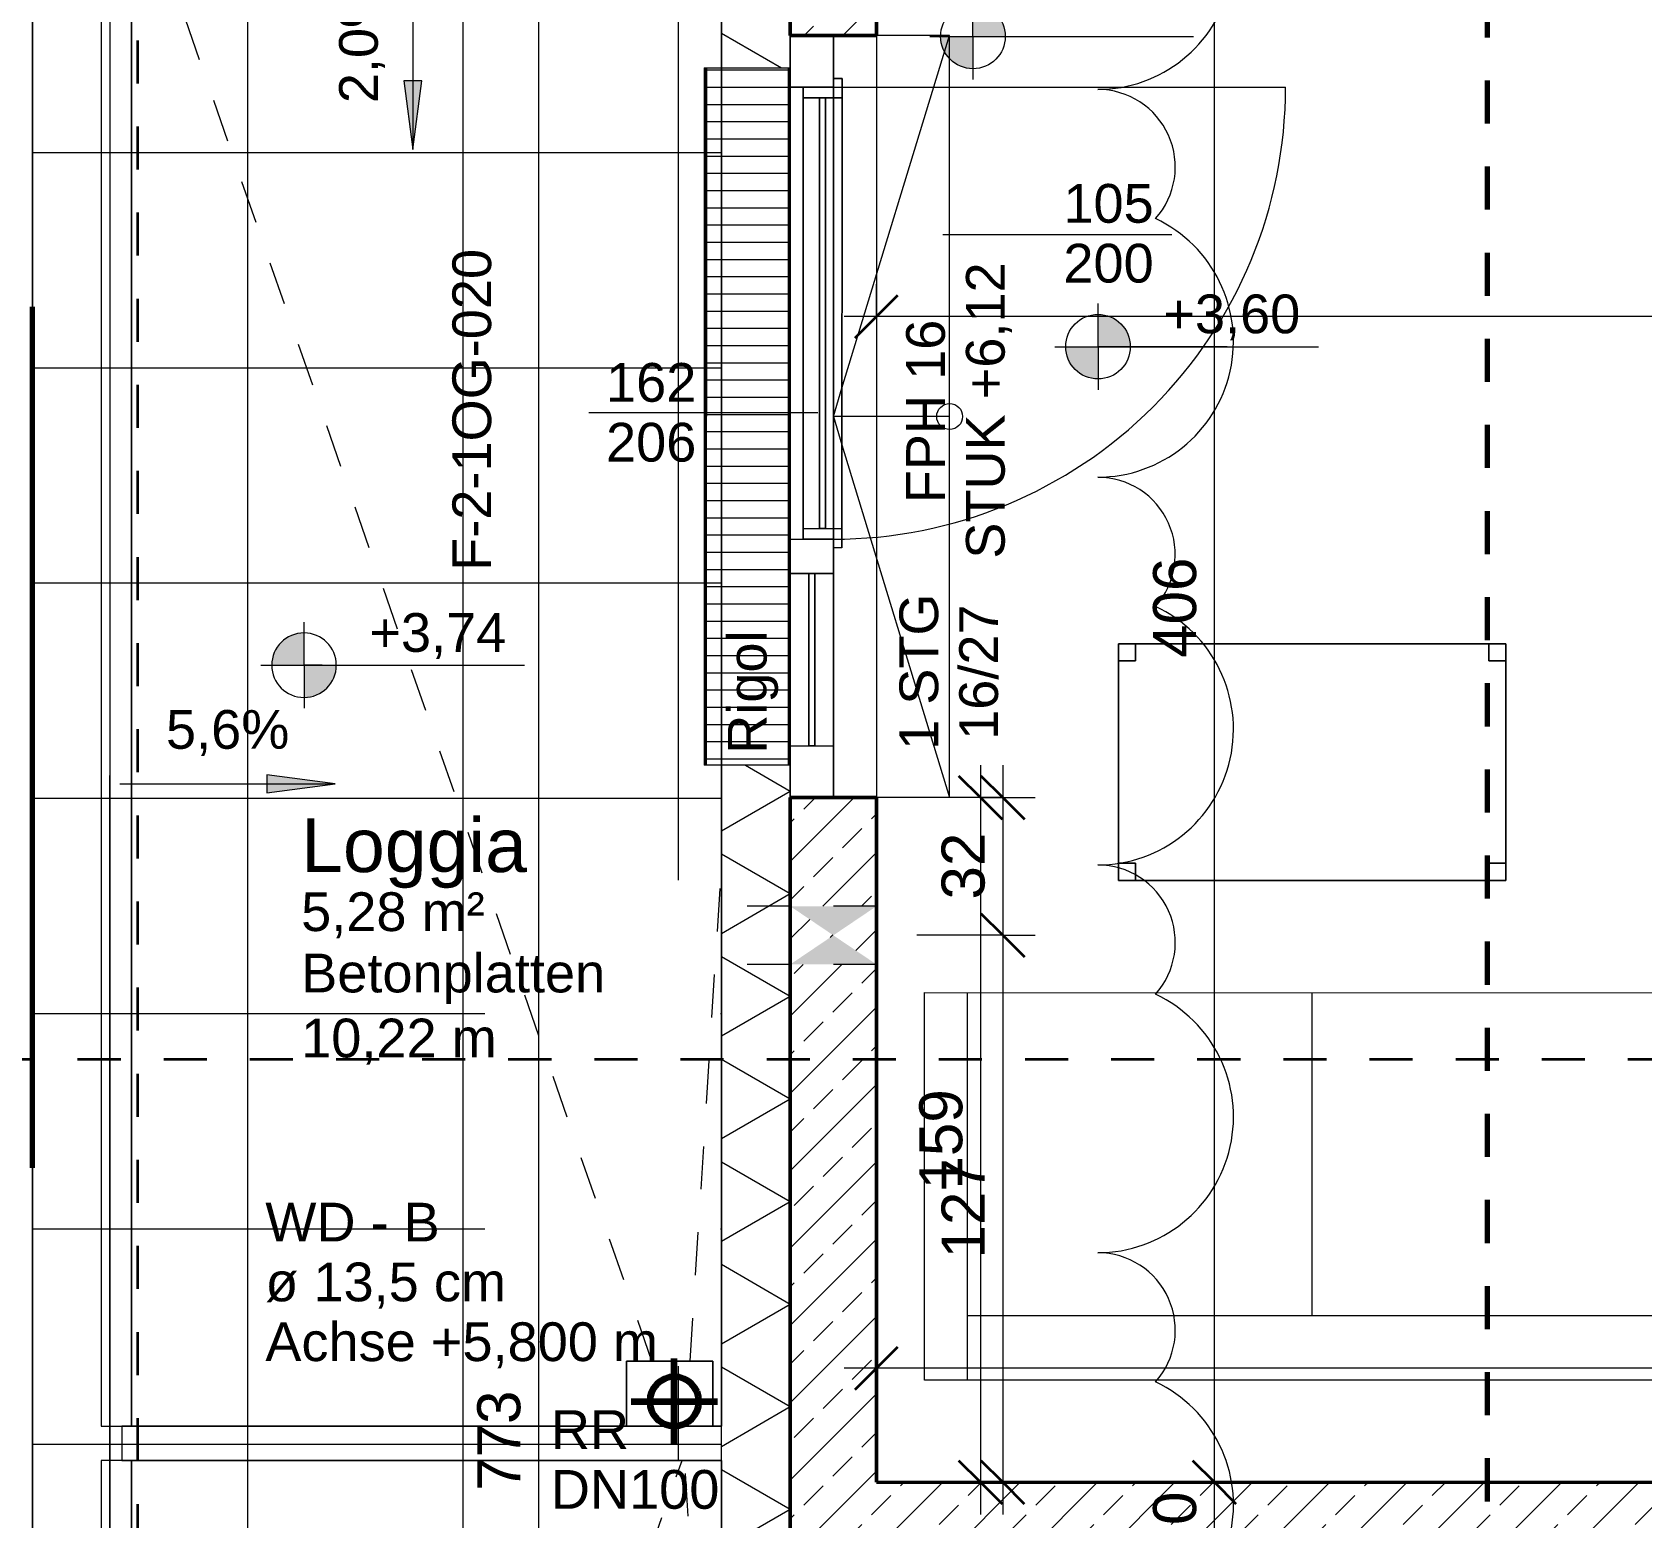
# Model space of a CAD drawing. Header units: metres. Extents: x -67.4 to -27.2, y 43.9 to 89.6.
# Drawn here: x -54.349 to -50.611, y 67.839 to 71.289 of the extents above; entities that cross this region are included whole.
import ezdxf

# ---------------------------------------------------------------- set-up
doc = ezdxf.new("R2010")
doc.units = ezdxf.units.M
for name, pattern in [('Achse', [0.009, 0.005, -0.002, 0, -0.002]), ('Strich Punkt Mittel', [0.015875, 0.00635, -0.004763, 0, -0.004763]), ('Verdeckt', [0.003, 0.002, -0.001]), ('Verdeckt Unten', [0.005, 0.003, -0.002])]:
    doc.linetypes.add(name, pattern=pattern)
for name, color, linetype, lineweight in [('A-DETL-GENF_', 92, 'Continuous', 13), ('A-DETL-MBND', 5, 'Continuous', 5), ('A-GLAZ-IDEN_', 152, 'Continuous', 9), ('A_2D', 7, 'Continuous', 13), ('A_Bemassung-50_', 4, 'Continuous', 9), ('A_Bemassung_', 4, 'Continuous', 9), ('A_Beschriftung_', 7, 'Continuous', 9), ('A_Decken', 8, 'Continuous', 13), ('A_Durchbruch', 7, 'Verdeckt', 5), ('A_Gelaender', 7, 'Continuous', 13), ('A_Moebel', 6, 'Continuous', 13), ('A_Raeume_', 7, 'Continuous', 5), ('A_Raeume_Beschriftung_', 7, 'Continuous', 9), ('A_Raster_', 1, 'Continuous', 9), ('A_Waende', 7, 'Continuous', 13), ('G-ANNO-DIMS_', 111, 'Continuous', 9), ('G-ANNO-REVC_', 71, 'Continuous', 9), ('G-ANNO-SYMB_', 111, 'Continuous', 9), ('M-EQPM', 50, 'Continuous', 5), ('M-EQPM-IDEN_', 50, 'Continuous', 9), ('P-PIPE', 3, 'Continuous', 5), ('P-PIPE-CNTR', 3, 'Continuous', 5), ('P-PIPE-IDEN_', 2, 'Continuous', 9), ('S-STRS', 31, 'Continuous', 13), ('S-STRS-ANNO_', 31, 'Continuous', 5), ('S-STRS-IDEN_', 31, 'Continuous', 9)]:
    doc.layers.add(name, color=color, linetype=linetype, lineweight=lineweight)
doc.styles.add('Arial_2', font='arial.ttf', dxfattribs={"height": 0.09})
doc.styles.add('Arial_3', font='arial.ttf', dxfattribs={"height": 0.125})
doc.styles.add('Arial_5', font='arial.ttf', dxfattribs={"height": 0.1})
doc.dimstyles.new('WGA-Bemaßung_4', dxfattribs={"dimscale": 0.3048, "dimtxt": 0.102026, "dimasz": 0.328084, "dimexe": 0.246063, "dimexo": 0.0625, "dimgap": 0.04101, "dimtad": 1, "dimdec": 1, "dimlfac": 100, "dimrnd": 0.5, "dimdsep": 46, "dimtxsty": 'Arial_5', "dimblk1": 'OBLIQUE', "dimblk2": 'OBLIQUE', "dimsah": 1, "dimcen": 0.09, "dimdle": 0.246063, "dimazin": 2, "dimtfac": 1, "dimtdec": 4, "dimtix": 1, "dimtmove": 0, "dimatfit": 3, "dimfxl": 0.656168, "dimfxlon": 1, "dimtvp": 1, "dimtolj": 1, "dimtzin": 0, "dimarcsym": 2})
pattern_1 = [(45, (0, 0), (-0.08980256, 0.08980256), []), (45, (0.0898, 0), (-0.08980256, 0.08980256), [0.0635, -0.03175])]

# ---------------------------------------------------------------- blocks, each defined once
blk = doc.blocks.new('HLS_Rigol - 20x8cm-9179598-263_PP_01OG_BT2')
at = {"layer": 'M-EQPM'}
h = blk.add_hatch(dxfattribs=at)
h.set_pattern_fill('FP_108', color=256, style=0, pattern_type=2)
h.set_pattern_definition([(270, (0, 0.6096), (0.04, 0), [])])
h.paths.add_polyline_path([(1.62, 0.095), (0, 0.095), (0, -0.095), (1.62, -0.095), (1.62, -0.0065)])
for p, q in [((0, 0.1), (1.62, 0.1)), ((0, 0.1), (1.62, 0.1)), ((0, 0.097), (1.62, 0.097)), ((0, 0.095), (1.62, 0.095)), ((0, -0.095), (0, -0.06)), ((1.62, -0.06), (1.62, -0.095)), ((0, -0.095), (1.62, -0.095)), ((0, -0.097), (0, -0.095)), ((0, -0.1), (0, -0.097)), ((0, -0.097), (1.62, -0.097)), ((0, -0.1), (1.62, -0.1)), ((0, -0.1), (1.62, -0.1)), ((1.62, -0.095), (1.62, -0.097)), ((1.62, -0.097), (1.62, -0.1))]:
    blk.add_line(p, q, dxfattribs=at)
blk = doc.blocks.new('Typ des oberen Holms - Oberer Geländerholm_Innen_-9792986-263_PP_01OG_BT2')
at = {"layer": 'A_Gelaender', "lineweight": 5}
for p, q in [((-25.238, 80.2074), (-22.3853, 87.0465)), ((-22.3391, 87.0273), (-23.752, 83.6401)), ((-23.7828, 83.5663), (-25.1918, 80.1881))]:
    blk.add_line(p, q, dxfattribs=at)
blk = doc.blocks.new('Typ des oberen Holms - Oberer Geländerholm_Innen_-V78-263_PP_01OG_BT2')
at = {"layer": 'A_Gelaender', "lineweight": 5}
for p, q in [((-25.238, 80.2074), (-22.3853, 87.0465)), ((-23.752, 83.6401), (-22.3391, 87.0273)), ((-25.1918, 80.1881), (-23.7828, 83.5663))]:
    blk.add_line(p, q, dxfattribs=at)
blk = doc.blocks.new('Moeb_Sofa - Sofa 180x90-4296491-263_PP_01OG_BT2')
at = {"layer": 'A_Moebel', "color": 8}
for p, q in [((-0.9, 0.45), (0.9, 0.45)), ((-0.9, -0.45), (-0.9, 0.45)), ((-0.8, -0.45), (-0.8, 0.45)), ((0, -0.3), (0, 0.45)), ((0.8, -0.45), (0.8, 0.45)), ((0.9, 0.45), (0.9, -0.45)), ((-0.8, -0.3), (0.8, -0.3)), ((0.9, -0.45), (-0.9, -0.45))]:
    blk.add_line(p, q, dxfattribs=at)
blk = doc.blocks.new('Moeb_Tisch - 900x550-V87-263_PP_01OG_BT2')
at = {"layer": 'A_Moebel', "color": 8}
for p, q in [((-0.6241, -0.8106), (-0.6241, 0.0894)), ((-0.6241, 0.0894), (-0.0741, 0.0894)), ((-0.5841, 0.0894), (-0.6241, 0.0894)), ((-0.6241, 0.0894), (-0.6241, 0.0494)), ((-0.6241, 0.0494), (-0.6241, 0.0894)), ((-0.6241, 0.0894), (-0.5841, 0.0894)), ((-0.0741, 0.0894), (-0.6241, 0.0894)), ((-0.6241, 0.0894), (-0.6241, -0.8106)), ((-0.6241, -0.8106), (-0.6241, 0.0894)), ((-0.6241, 0.0894), (-0.0741, 0.0894)), ((-0.5841, 0.0494), (-0.5841, 0.0894)), ((-0.5841, 0.0894), (-0.5841, 0.0494)), ((-0.0741, 0.0894), (-0.1141, 0.0894)), ((-0.1141, 0.0894), (-0.1141, 0.0494)), ((-0.1141, 0.0494), (-0.1141, 0.0894)), ((-0.1141, 0.0894), (-0.0741, 0.0894)), ((-0.0741, 0.0894), (-0.0741, -0.8106)), ((-0.0741, 0.0494), (-0.0741, 0.0894)), ((-0.0741, 0.0894), (-0.0741, 0.0494)), ((-0.0741, -0.8106), (-0.0741, 0.0894)), ((-0.0741, 0.0894), (-0.0741, -0.8106)), ((-0.6241, 0.0494), (-0.5841, 0.0494)), ((-0.5841, 0.0494), (-0.6241, 0.0494)), ((-0.1141, 0.0494), (-0.0741, 0.0494)), ((-0.0741, 0.0494), (-0.1141, 0.0494)), ((-0.6241, -0.7706), (-0.6241, -0.8106)), ((-0.5841, -0.7706), (-0.6241, -0.7706)), ((-0.6241, -0.7706), (-0.5841, -0.7706)), ((-0.6241, -0.8106), (-0.6241, -0.7706)), ((-0.5841, -0.8106), (-0.5841, -0.7706)), ((-0.5841, -0.7706), (-0.5841, -0.8106)), ((-0.0741, -0.7706), (-0.1141, -0.7706)), ((-0.1141, -0.7706), (-0.1141, -0.8106)), ((-0.1141, -0.8106), (-0.1141, -0.7706)), ((-0.1141, -0.7706), (-0.0741, -0.7706)), ((-0.0741, -0.8106), (-0.0741, -0.7706)), ((-0.0741, -0.7706), (-0.0741, -0.8106)), ((-0.0741, -0.8106), (-0.6241, -0.8106)), ((-0.6241, -0.8106), (-0.5841, -0.8106)), ((-0.5841, -0.8106), (-0.6241, -0.8106)), ((-0.6241, -0.8106), (-0.0741, -0.8106)), ((-0.0741, -0.8106), (-0.6241, -0.8106)), ((-0.1141, -0.8106), (-0.0741, -0.8106)), ((-0.0741, -0.8106), (-0.1141, -0.8106))]:
    blk.add_line(p, q, dxfattribs=at)
blk = doc.blocks.new('Allg_Nachströmöffnung1 - DN 135-11508916-263_PP_01OG_BT2')
at = {"layer": 'A-DETL-GENF_', "linetype": 'Verdeckt', "lineweight": 5}
for points in [[(0.0575, -0.1), (0.0575, -0.1), (0.125, 0), (0.0575, 0.0999), (0.0575, 0.0513)], [(0.125, 0), (0.1925, -0.1), (0.1924, 0.0999), (0.1691, 0.0653)]]:
    blk.add_hatch(color=256, dxfattribs=at).paths.add_polyline_path(points)
at = {"layer": 'A_Durchbruch'}
for p, q in [((0.0575, -0.1), (0.0575, 0.26)), ((0.1925, -0.1), (0.1925, 0.26))]:
    blk.add_line(p, q, dxfattribs=at)
blk = doc.blocks.new('Symbol_Schatten - Bodendurchbruch_Schatten-V117-263_PP_01OG_BT2')
at = {"layer": 'A-DETL-MBND'}
for p, q in [((0.1, -0.0509), (0.1, 0.1)), ((0.1, 0.1), (0.1, -0.0509))]:
    blk.add_line(p, q, dxfattribs=at)
blk = doc.blocks.new('Symbol_Schatten - Bodendurchbruch_Schatten-V124-263_PP_01OG_BT2')
at = {"layer": 'A-DETL-MBND'}
for p, q in [((0.1, 0.1), (-0.1, 0.1)), ((-0.1, 0.1), (-0.1, -0.0509)), ((-0.1, -0.0509), (-0.1, 0.1)), ((-0.1, 0.1), (0.1, 0.1)), ((0.1, -0.0509), (0.1, 0.1)), ((0.1, 0.1), (0.1, -0.0509))]:
    blk.add_line(p, q, dxfattribs=at)
blk = doc.blocks.new('Fens_Tuer_2tlg - DK_DF_SL_1770x2520_Terrassentür dicke Aufbau NEU 2-V79-263_PP_01OG_BT2')
at = {"layer": 'A_2D', "lineweight": 5}
for p, q in [((-0.765, 0), (-0.765, 1.05)), ((-0.885, 0.1), (0.885, 0.1)), ((-0.885, 0.1), (0.885, 0.1)), ((-0.885, 0.1), (0.885, 0.1)), ((-0.885, -0.1), (-0.885, 0.1)), ((-0.885, 0.1), (-0.885, -0.1)), ((0.885, 0.1), (0.885, -0.1)), ((0.885, -0.1), (0.885, 0.1)), ((-0.785, 0.02), (-0.74, 0.02)), ((-0.785, 0), (-0.785, 0.02)), ((-0.785, 0.02), (-0.785, 0)), ((0.305, 0.02), (-0.785, 0.02)), ((-0.74, 0.02), (-0.74, -0.07)), ((-0.74, -0.07), (-0.74, 0.02)), ((-0.74, 0.02), (0.26, 0.02)), ((0.26, 0.02), (0.305, 0.02)), ((0.26, -0.07), (0.26, 0.02)), ((0.26, -0.07), (0.26, 0.02)), ((0.305, 0.02), (0.305, 0)), ((0.305, 0.02), (0.305, 0)), ((-0.885, -0.1), (-0.885, 0)), ((-0.885, 0), (-0.765, 0)), ((-0.885, 0), (0.885, 0)), ((-0.885, -0.1), (-0.885, 0)), ((-0.765, 0), (-0.785, 0)), ((-0.785, 0), (0.305, 0)), ((-0.765, -0.07), (-0.765, 0)), ((-0.765, 0), (-0.765, -0.07)), ((0.285, 0), (-0.765, 0)), ((-0.765, 0), (-0.765, -0.1)), ((0.285, 0), (-0.765, 0)), ((-0.765, -0.1), (-0.765, 0)), ((-0.74, -0.018), (0.26, -0.018)), ((-0.74, -0.032), (-0.74, -0.018)), ((-0.74, -0.018), (-0.74, -0.032)), ((0.26, -0.018), (-0.74, -0.018)), ((0.26, -0.032), (-0.74, -0.032)), ((-0.74, -0.032), (0.26, -0.032)), ((0.26, -0.018), (0.26, -0.032)), ((0.26, -0.032), (0.26, -0.018)), ((0.285, 0), (0.285, -0.07)), ((0.305, 0), (0.285, 0)), ((0.285, 0), (0.285, -0.07)), ((0.285, -0.1), (0.285, 0)), ((0.285, 0), (0.365, 0)), ((0.285, -0.1), (0.285, 0)), ((0.365, 0), (0.365, -0.1)), ((0.765, 0), (0.365, 0)), ((0.365, -0.1), (0.365, 0)), ((0.765, -0.1), (0.765, 0)), ((0.765, 0), (0.885, 0)), ((0.765, -0.1), (0.765, 0)), ((0.885, 0), (0.885, -0.1)), ((0.885, -0.1), (0.885, 0)), ((-0.74, -0.07), (-0.765, -0.07)), ((-0.765, -0.07), (0.285, -0.07)), ((0.26, -0.07), (-0.74, -0.07)), ((0.285, -0.07), (0.26, -0.07)), ((0.365, -0.043), (0.765, -0.043)), ((0.365, -0.057), (0.365, -0.043)), ((0.365, -0.043), (0.365, -0.057)), ((0.765, -0.043), (0.365, -0.043)), ((0.765, -0.057), (0.365, -0.057)), ((0.365, -0.057), (0.765, -0.057)), ((0.765, -0.043), (0.765, -0.057)), ((0.765, -0.057), (0.765, -0.043)), ((-0.885, -0.1), (0.885, -0.1)), ((0.885, -0.1), (-0.885, -0.1)), ((-0.765, -0.1), (-0.885, -0.1)), ((0.885, -0.1), (-0.885, -0.1)), ((-0.765, -0.1), (0.285, -0.1)), ((0.365, -0.1), (0.285, -0.1)), ((0.365, -0.1), (0.765, -0.1)), ((0.885, -0.1), (0.765, -0.1)), ((-0.81, -0.26), (0.81, -0.26))]:
    blk.add_line(p, q, dxfattribs=at)
blk.add_arc((-0.765, 0), 1.05, 360, 90, dxfattribs=at)
blk = doc.blocks.new('Dtai_Fluchtlinie_Grenzlinie - Dtai_Grenzlinie-5920249-263_PP_01OG_BT2')
at = {"layer": 'A-DETL-GENF_', "lineweight": 70}
blk.add_line((21.45, 0), (23.45, 0), dxfattribs=at)
blk = doc.blocks.new('Höhenkoten - 018-55641-263_PP_01OG_BT2')
at = {"layer": 'G-ANNO-DIMS_'}
h = blk.add_hatch(color=256, dxfattribs=at)
edge = h.paths.add_edge_path()
edge.add_line((0, 0), (0, 0.0015))
edge.add_arc((0, 0), 0.0015, 0, 90, ccw=False)
edge.add_line((0.0015, 0), (0, 0))
h = blk.add_hatch(color=256, dxfattribs=at)
edge = h.paths.add_edge_path()
edge.add_line((0, 0), (0, -0.0015))
edge.add_arc((0, 0), 0.0015, 180, 270, ccw=False)
edge.add_line((-0.0015, 0), (0, 0))
for p, q in [((0, 0), (0, 0.002)), ((-0.002, 0), (0.010242, 0)), ((0, 0), (0, -0.002))]:
    blk.add_line(p, q, dxfattribs=at)
blk.add_circle((0, 0), 0.0015, dxfattribs=at)
blk = doc.blocks.new('DIMBLOCK484-263_PP_01OG_BT2')
at = {"layer": 'A_Bemassung-50_', "lineweight": 35, "transparency": 16777216}
for p, q in [((-53.1729, 71.8818), (-53.2229, 71.9318)), ((-53.1729, 71.8818), (-53.1229, 71.8318)), ((-53.1731, 64.1516), (-53.2231, 64.2016)), ((-53.1731, 64.1516), (-53.1231, 64.1016))]:
    blk.add_line(p, q, dxfattribs=at)
at = {"layer": 'A_Bemassung-50_', "transparency": 16777216}
for p, q in [((-53.1729, 71.8818), (-53.2479, 71.8818)), ((-53.1729, 71.8818), (-53.1731, 64.1516)), ((-53.1729, 71.8818), (-52.9729, 71.8818)), ((-53.1731, 64.1516), (-53.2481, 64.1516)), ((-53.1731, 64.1516), (-52.9731, 64.1516))]:
    blk.add_line(p, q, dxfattribs=at)
at = {"layer": 'A_Bemassung-50_', "color": 0, "transparency": 16777216, "insert": (-53.3153, 67.9014), "char_height": 0.1, "width": 0.276883, "attachment_point": 1, "rotation": 90, "line_spacing_factor": 0.941778, "style": 'Arial_5'}
blk.add_mtext('773', dxfattribs=at)
blk = doc.blocks.new('_Oblique')
at = {"color": 0, "linetype": 'ByBlock', "lineweight": -2}
blk.add_line((-0.5, -0.5), (0.5, 0.5), dxfattribs=at)
blk = doc.blocks.new('DIMBLOCK539-263_PP_01OG_BT2')
at = {"layer": 'A_Bemassung-50_', "lineweight": 35, "transparency": 16777216}
for p, q in [((-51.6036, 67.9214), (-51.6536, 67.9714)), ((-51.6036, 67.9214), (-51.5536, 67.8714)), ((-51.6036, 67.7214), (-51.6536, 67.7714)), ((-51.6036, 67.7214), (-51.5536, 67.6714))]:
    blk.add_line(p, q, dxfattribs=at)
at = {"layer": 'A_Bemassung-50_', "transparency": 16777216}
for p, q in [((-51.6036, 67.9214), (-51.8036, 67.9214)), ((-51.6036, 67.7214), (-51.6036, 67.9214)), ((-51.6036, 67.9214), (-51.5286, 67.9214)), ((-51.6036, 67.7214), (-51.8036, 67.7214)), ((-51.6036, 67.7214), (-51.5286, 67.7214))]:
    blk.add_line(p, q, dxfattribs=at)
at = {"layer": 'A_Bemassung-50_', "color": 0, "transparency": 16777216, "insert": (-51.7459, 67.7445), "char_height": 0.1, "width": 0.184588, "attachment_point": 1, "rotation": 90, "line_spacing_factor": 0.941778, "style": 'Arial_5'}
blk.add_mtext('20', dxfattribs=at)
blk = doc.blocks.new('DIMBLOCK540-263_PP_01OG_BT2')
at = {"layer": 'A_Bemassung-50_', "lineweight": 35, "transparency": 16777216}
for p, q in [((-51.6035, 71.9818), (-51.6535, 72.0318)), ((-51.6035, 71.9818), (-51.5535, 71.9318)), ((-51.6036, 67.9214), (-51.6536, 67.9714)), ((-51.6036, 67.9214), (-51.5536, 67.8714))]:
    blk.add_line(p, q, dxfattribs=at)
at = {"layer": 'A_Bemassung-50_', "transparency": 16777216}
for p, q in [((-51.6035, 71.9818), (-51.8035, 71.9818)), ((-51.6036, 67.9214), (-51.6035, 71.9818)), ((-51.6035, 71.9818), (-51.5285, 71.9818)), ((-51.6036, 67.9214), (-51.8036, 67.9214)), ((-51.6036, 67.9214), (-51.5286, 67.9214))]:
    blk.add_line(p, q, dxfattribs=at)
at = {"layer": 'A_Bemassung-50_', "color": 0, "transparency": 16777216, "insert": (-51.7459, 69.8362), "char_height": 0.1, "width": 0.276883, "attachment_point": 1, "rotation": 90, "line_spacing_factor": 0.941778, "style": 'Arial_5'}
blk.add_mtext('406', dxfattribs=at)
blk = doc.blocks.new('DIMBLOCK583-263_PP_01OG_BT2')
at = {"layer": 'A_Bemassung-50_', "transparency": 16777216}
for p, q in [((-52.3883, 70.629), (-52.3883, 70.704)), ((-47.1808, 70.6288), (-47.1808, 70.7038)), ((-47.1808, 70.6288), (-52.4633, 70.629)), ((-52.3883, 70.629), (-52.3883, 70.429)), ((-47.1808, 70.6288), (-47.1808, 70.4288))]:
    blk.add_line(p, q, dxfattribs=at)
at = {"layer": 'A_Bemassung-50_', "lineweight": 35, "transparency": 16777216}
for p, q in [((-52.3883, 70.629), (-52.3383, 70.679)), ((-47.1808, 70.6288), (-47.1308, 70.6788)), ((-52.3883, 70.629), (-52.4383, 70.579)), ((-47.1808, 70.6288), (-47.2308, 70.5788))]:
    blk.add_line(p, q, dxfattribs=at)
at = {"layer": 'A_Bemassung-50_', "color": 0, "transparency": 16777216, "insert": (-49.8999, 70.7712), "char_height": 0.1, "width": 0.276883, "attachment_point": 1, "rotation": 359.9983, "line_spacing_factor": 0.941778, "style": 'Arial_5'}
blk.add_mtext('521', dxfattribs=at)
blk = doc.blocks.new('BS_Fens_PP - links-2843219-263_PP_01OG_BT2')
at = {"layer": 'A-GLAZ-IDEN_'}
blk.add_line((0, 0.000124), (0, 0.010761), dxfattribs=at)
blk = doc.blocks.new('BS_Fens_Tuer - links-7645932-263_PP_01OG_BT2')
at = {"layer": 'A-GLAZ-IDEN_'}
blk.add_line((0, 0.000124), (0, 0.010761), dxfattribs=at)
blk = doc.blocks.new('DIMBLOCK610-263_PP_01OG_BT2')
at = {"layer": 'A_Bemassung-50_', "transparency": 16777216}
for p, q in [((-52.3884, 68.1863), (-52.3884, 68.2613)), ((-47.1834, 68.1862), (-47.1834, 68.2612)), ((-47.1834, 68.1862), (-52.4634, 68.1863)), ((-52.3884, 68.1863), (-52.3884, 67.9863)), ((-47.1834, 68.1862), (-47.1834, 67.9862))]:
    blk.add_line(p, q, dxfattribs=at)
at = {"layer": 'A_Bemassung-50_', "lineweight": 35, "transparency": 16777216}
for p, q in [((-52.3884, 68.1863), (-52.3384, 68.2363)), ((-47.1834, 68.1862), (-47.1334, 68.2362)), ((-52.3884, 68.1863), (-52.4384, 68.1363)), ((-47.1834, 68.1862), (-47.2334, 68.1362))]:
    blk.add_line(p, q, dxfattribs=at)
at = {"layer": 'A_Bemassung-50_', "color": 0, "transparency": 16777216, "insert": (-49.9593, 68.3286), "char_height": 0.1, "width": 0.416266, "attachment_point": 1, "rotation": 359.9983, "line_spacing_factor": 0.941778, "style": 'Arial_5'}
blk.add_mtext('520,5', dxfattribs=at)
blk = doc.blocks.new('DIMBLOCK678-263_PP_01OG_BT2')
at = {"layer": 'A_Bemassung-50_', "lineweight": 35, "transparency": 16777216}
for p, q in [((-52.1466, 69.5118), (-52.1966, 69.5618)), ((-52.1466, 69.5118), (-52.0966, 69.4618)), ((-52.1466, 67.9214), (-52.1966, 67.9714)), ((-52.1466, 67.9214), (-52.0966, 67.8714))]:
    blk.add_line(p, q, dxfattribs=at)
at = {"layer": 'A_Bemassung-50_', "transparency": 16777216}
for p, q in [((-52.1466, 69.5868), (-52.1466, 67.8464)), ((-52.1466, 69.5118), (-52.3466, 69.5118)), ((-52.1466, 69.5118), (-52.0716, 69.5118)), ((-52.1466, 67.9214), (-52.2216, 67.9214)), ((-52.1466, 67.9214), (-51.9466, 67.9214))]:
    blk.add_line(p, q, dxfattribs=at)
at = {"layer": 'A_Bemassung-50_', "color": 0, "transparency": 16777216, "insert": (-52.2889, 68.6012), "char_height": 0.1, "width": 0.276883, "attachment_point": 1, "rotation": 90, "line_spacing_factor": 0.941778, "style": 'Arial_5'}
blk.add_mtext('159', dxfattribs=at)
blk = doc.blocks.new('DIMBLOCK684-263_PP_01OG_BT2')
at = {"layer": 'A_Bemassung-50_', "lineweight": 35, "transparency": 16777216}
for p, q in [((-52.0948, 69.5118), (-52.1448, 69.5618)), ((-52.0948, 69.5118), (-52.0448, 69.4618)), ((-52.0948, 69.1918), (-52.1448, 69.2418)), ((-52.0948, 69.1918), (-52.0448, 69.1418))]:
    blk.add_line(p, q, dxfattribs=at)
at = {"layer": 'A_Bemassung-50_', "transparency": 16777216}
for p, q in [((-52.0948, 69.5868), (-52.0948, 69.1918)), ((-52.0948, 69.5118), (-52.2948, 69.5118)), ((-52.0948, 69.5118), (-52.0198, 69.5118)), ((-52.0948, 69.1918), (-52.2948, 69.1918)), ((-52.0948, 69.1918), (-52.0198, 69.1918))]:
    blk.add_line(p, q, dxfattribs=at)
at = {"layer": 'A_Bemassung-50_', "color": 0, "transparency": 16777216, "insert": (-52.2371, 69.2749), "char_height": 0.1, "width": 0.184588, "attachment_point": 1, "rotation": 90, "line_spacing_factor": 0.941778, "style": 'Arial_5'}
blk.add_mtext('32', dxfattribs=at)
blk = doc.blocks.new('DIMBLOCK685-263_PP_01OG_BT2')
at = {"layer": 'A_Bemassung-50_', "lineweight": 35, "transparency": 16777216}
for p, q in [((-52.0948, 69.1918), (-52.1448, 69.2418)), ((-52.0948, 69.1918), (-52.0448, 69.1418)), ((-52.0949, 67.9214), (-52.1449, 67.9714)), ((-52.0949, 67.9214), (-52.0449, 67.8714))]:
    blk.add_line(p, q, dxfattribs=at)
at = {"layer": 'A_Bemassung-50_', "transparency": 16777216}
for p, q in [((-52.0948, 69.1918), (-52.2948, 69.1918)), ((-52.0948, 69.1918), (-52.0949, 67.8464)), ((-52.0948, 69.1918), (-52.0198, 69.1918)), ((-52.0949, 67.9214), (-52.1699, 67.9214)), ((-52.0949, 67.9214), (-51.8949, 67.9214))]:
    blk.add_line(p, q, dxfattribs=at)
at = {"layer": 'A_Bemassung-50_', "color": 0, "transparency": 16777216, "insert": (-52.2372, 68.4412), "char_height": 0.1, "width": 0.276883, "attachment_point": 1, "rotation": 90, "line_spacing_factor": 0.941778, "style": 'Arial_5'}
blk.add_mtext('127', dxfattribs=at)
blk = doc.blocks.new('Family - ___-11911096-263_PP_01OG_BT2')
at = {"layer": 'G-ANNO-REVC_'}
for centre, radius, start, end in [((-20.3648, 85.9328), 0.3152, 247.36, 42.1512), ((-20.5555, 85.4756), 0.1801, 295.5497, 67.36), ((-20.7115, 85.1016), 0.3152, 247.36, 42.1512), ((-20.9022, 84.6444), 0.1801, 295.5497, 67.36), ((-21.0582, 84.2704), 0.3152, 247.36, 42.1512), ((-21.2488, 83.8132), 0.1801, 295.5497, 67.36), ((-21.4048, 83.4391), 0.3152, 247.36, 42.1512), ((-21.5955, 82.982), 0.1801, 295.5497, 67.36), ((-21.7515, 82.6079), 0.3152, 247.36, 42.1512)]:
    blk.add_arc(centre, radius, start, end, dxfattribs=at)

msp = doc.modelspace()

# ---------------------------------------------------------------- hatches: boundary and pattern name
at = {"layer": 'A-DETL-GENF_', "lineweight": 5}
h = msp.add_hatch(dxfattribs=at)
h.set_pattern_fill('FP_171', color=252, style=0, pattern_type=2)
h.set_pattern_definition([(89.998, (-85.848, 81.011), (-0.5, 1.75e-05), []), (179.998, (-85.848, 81.011), (-1.75e-05, -0.5), [])])
h.paths.add_polyline_path([(-39.8588, 49.7116), (-37.5089, 50.7195), (-37.5089, 55.4685), (-39.8586, 55.4685), (-39.8588, 49.9276)])
h.paths.add_polyline_path([(-39.8188, 51.9106), (-39.8187, 52.6771), (-39.6387, 52.6771), (-39.6387, 52.8771), (-39.8137, 52.8521), (-39.8387, 52.6771), (-39.8387, 52.8771), (-39.8189, 52.8771), (-39.8187, 53.5852), (-39.8157, 53.5361), (-39.7277, 53.6097), (-39.7318, 53.5335), (-38.9868, 53.5335), (-38.9868, 53.1739), (-39.1244, 53.1739), (-39.1244, 52.2084), (-39.8187, 51.9106)])
h.paths.add_polyline_path([(-39.8187, 55.1535), (-39.8187, 55.1535), (-39.8187, 55.3877)])
h.paths.add_polyline_path([(-35.4186, 59.5384), (-35.4186, 59.5384), (-35.644, 59.5384)])
h.paths.add_polyline_path([(-37.2796, 59.6652), (-37.2647, 59.6652), (-37.2503, 59.6691), (-37.2374, 59.6766), (-37.2268, 59.6872), (-37.2194, 59.7001), (-37.2156, 59.7146), (-37.2156, 59.7295), (-37.2195, 59.7439), (-37.227, 59.7568), (-37.2376, 59.7673), (-37.2505, 59.7747), (-37.265, 59.7786), (-37.2799, 59.7785), (-37.2943, 59.7746), (-37.3086, 59.7657), (-37.3177, 59.7566), (-37.3251, 59.7436), (-37.329, 59.7292), (-37.3286, 59.7133), (-37.325, 59.6999), (-37.3175, 59.687), (-37.307, 59.6765), (-37.294, 59.669)])
h.paths.add_polyline_path([(-37.3086, 60.5211), (-37.3086, 62.1411), (-37.3486, 62.1411), (-37.3486, 60.5211), (-37.3116, 60.5211)])
h.paths.add_polyline_path([(-52.7485, 64.3116), (-52.7483, 71.7218), (-54.3483, 71.7219), (-54.3485, 64.3116), (-52.7684, 64.3116)])
h.paths.add_polyline_path([(-35.4184, 66.3384), (-35.4184, 66.3384), (-35.644, 66.3384)])
h.paths.add_polyline_path([(-37.2813, 66.4329), (-37.2664, 66.433), (-37.252, 66.4368), (-37.2381, 66.4453), (-37.2285, 66.4549), (-37.2211, 66.4679), (-37.2173, 66.4823), (-37.2176, 66.4982), (-37.2212, 66.5116), (-37.2287, 66.5245), (-37.2393, 66.535), (-37.2522, 66.5424), (-37.2666, 66.5463), (-37.2816, 66.5462), (-37.296, 66.5423), (-37.3089, 66.5348), (-37.3194, 66.5243), (-37.3268, 66.5113), (-37.3306, 66.4969), (-37.3306, 66.482), (-37.3267, 66.4676), (-37.3192, 66.4547), (-37.3084, 66.444), (-37.2957, 66.4367), (-37.2867, 66.4344)])
h.paths.add_polyline_path([(-52.7484, 66.6449), (-52.7503, 66.6744), (-53.2979, 66.6744), (-53.2506, 66.8083), (-53.3468, 66.8083), (-53.2979, 66.9628), (-53.2978, 67.9718), (-52.7503, 67.9718), (-52.7503, 67.4575), (-52.7484, 67.4575), (-52.7484, 66.8083)])
h.paths.add_polyline_path([(-37.3084, 67.4037), (-37.3084, 69.0237), (-37.3484, 69.0237), (-37.3483, 67.4037), (-37.3114, 67.4037)])
h.paths.add_polyline_path([(-52.7503, 68.0518), (-52.7684, 68.0519), (-52.7684, 68.2027), (-52.9434, 68.1777), (-52.9614, 68.0518), (-53.2978, 68.0519), (-53.2978, 69.3198), (-52.7502, 69.3198), (-52.7503, 68.0519)])
h.paths.add_polyline_path([(-35.4182, 72.6384), (-35.4182, 72.6384), (-35.644, 72.6384)])
h.paths.add_polyline_path([(-37.2797, 73.3336), (-37.2647, 73.3336), (-37.2503, 73.3375), (-37.2374, 73.345), (-37.2269, 73.3556), (-37.2195, 73.3685), (-37.2157, 73.383), (-37.2157, 73.3979), (-37.2196, 73.4123), (-37.2271, 73.4252), (-37.2377, 73.4357), (-37.2506, 73.4431), (-37.265, 73.447), (-37.2799, 73.4469), (-37.2943, 73.443), (-37.3082, 73.4346), (-37.3178, 73.425), (-37.3252, 73.412), (-37.329, 73.3976), (-37.329, 73.3827), (-37.3251, 73.3683), (-37.3176, 73.3554), (-37.307, 73.3449), (-37.2941, 73.3374)])
h.paths.add_polyline_path([(-37.3082, 73.6624), (-37.3082, 74.7124), (-37.3482, 74.7124), (-37.3481, 73.6624), (-37.3112, 73.6624)])
h.paths.add_polyline_path([(-37.3082, 75.4874), (-37.3082, 75.4874), (-37.3082, 76.5374), (-37.3481, 76.5374), (-37.3481, 75.4874), (-37.3111, 75.4874)])
h.paths.add_polyline_path([(-37.3273, 76.6372), (-37.3273, 76.6384), (-37.3473, 76.6384), (-37.3473, 76.6372), (-37.3279, 76.6372)])
h.paths.add_polyline_path([(-35.4181, 76.638), (-35.4183, 76.6384), (-35.4183, 76.638)])
h.paths.add_polyline_path([(-37.5481, 78.6563), (-37.5481, 83.0394), (-40.5679, 83.0394), (-40.5681, 78.6564), (-37.6336, 78.6563)])
h.paths.add_polyline_path([(-39.8047, 80.0399), (-40.528, 80.0399), (-40.528, 80.0864), (-40.5503, 80.0864), (-40.548, 80.1217), (-40.548, 80.6482), (-40.5533, 80.6519), (-40.5531, 81.3156), (-39.6672, 81.3156), (-39.6672, 80.0399)])
h.paths.add_polyline_path([(-40.548, 80.5137), (-40.348, 80.5137), (-40.348, 80.7137), (-40.523, 80.6887), (-40.5473, 80.5188)])
at = {"layer": 'A_Waende', "lineweight": 5}
h = msp.add_hatch(dxfattribs=at)
h.set_pattern_fill('FP_4', color=250, style=0, pattern_type=2)
h.set_pattern_definition(pattern_1)
h.paths.add_polyline_path([(-52.3885, 64.1516), (-52.3885, 64.1516), (-52.3885, 64.7517), (-52.5885, 64.7517), (-52.5883, 64.1516), (-52.3885, 64.1516)])
h.paths.add_polyline_path([(-52.3884, 66.7742), (-52.3885, 66.9091), (-52.4884, 66.8417), (-52.3885, 66.7742)])
h.paths.add_polyline_path([(-52.3884, 69.1243), (-52.5883, 69.1244), (-52.4884, 69.1918), (-52.3884, 69.1243)])
h.paths.add_polyline_path([(-52.3884, 69.2593), (-52.4884, 69.1918), (-52.5883, 69.2593), (-52.3884, 69.2593)])
h.paths.add_polyline_path([(-52.5884, 66.9092), (-52.3884, 66.9092), (-52.3884, 69.5118), (-52.5883, 69.5118), (-52.5884, 67.4575)])
h.paths.add_polyline_path([(-52.5884, 66.7742), (-52.4884, 66.8417), (-52.5884, 66.9092), (-52.5884, 66.8083)])
h.paths.add_polyline_path([(-52.3884, 66.5217), (-52.3885, 66.7742), (-52.5884, 66.7742), (-52.5883, 66.5217), (-52.3885, 66.5217)])
h.paths.add_polyline_path([(-52.3883, 71.2818), (-52.3883, 72.0818), (-52.5883, 72.0818), (-52.5883, 71.2818), (-52.3883, 71.2818)])
h = msp.add_hatch(dxfattribs=at)
h.set_pattern_fill('FP_112', color=250, angle=202.64, style=0, pattern_type=2)
h.set_pattern_definition([(89.998, (-52.58863, 68.09698), (-0.20637, 7e-06), []), (149.998, (-52.58863, 68.09698), (-0.103191, -0.178718), []), (209.998, (-52.58863, 68.09698), (0.103184, -0.178734), [])])
h.paths.add_polyline_path([(-52.5885, 64.3116), (-52.5885, 64.8267), (-52.7485, 64.8267), (-52.7483, 64.3116), (-52.5885, 64.3116)])
h.paths.add_polyline_path([(-52.5885, 66.4467), (-52.5884, 66.4467), (-52.5885, 69.5868), (-52.7483, 69.5868), (-52.7483, 66.4467), (-52.5914, 66.4467)])
h.paths.add_polyline_path([(-52.5885, 71.2068), (-52.5883, 71.2068), (-52.5885, 71.8818), (-52.7483, 71.8818), (-52.7483, 71.2068), (-52.5913, 71.2068)])
h = msp.add_hatch(dxfattribs=at)
h.set_pattern_fill('FP_4', color=250, style=0, pattern_type=2)
h.set_pattern_definition(pattern_1)
h.paths.add_polyline_path([(-47.0835, 67.7212), (-47.0834, 67.7212), (-47.0835, 67.9212), (-52.3884, 67.9212), (-52.3884, 67.7214), (-47.1456, 67.7212)])
at = {"layer": 'G-ANNO-DIMS_'}
for points in [[(-53.465, 71.0173), (-53.4441, 71.1761), (-53.4859, 71.1761)], [(-53.6453, 69.5439), (-53.8041, 69.5648), (-53.8041, 69.523)]]:
    msp.add_hatch(color=256, dxfattribs=at).paths.add_polyline_path(points)

# ---------------------------------------------------------------- linework, layer by layer
at = {"layer": 'A_2D'}
for p, q in [((-54.3483, 71.7219), (-54.3485, 64.3116)), ((-52.7485, 64.3116), (-52.7483, 71.7218))]:
    msp.add_line(p, q, dxfattribs=at)
at = {"layer": 'A_Decken', "linetype": 'Verdeckt Unten'}
for p, q in [((-52.9095, 68.2027), (-54.118, 71.6796)), ((-52.8209, 68.2027), (-52.7483, 69.3498)), ((-54.1182, 64.3508), (-52.8398, 67.9718)), ((-52.7484, 66.6449), (-52.8335, 67.9718))]:
    msp.add_line(p, q, dxfattribs=at)
at = {"layer": 'A_Decken'}
for p, q in [((-52.7483, 69.5868), (-52.7483, 71.2068)), ((-52.9684, 68.0518), (-52.9684, 68.2027)), ((-52.7684, 68.2027), (-52.9684, 68.2027)), ((-52.7684, 68.0518), (-52.7684, 68.2027))]:
    msp.add_line(p, q, dxfattribs=at)
at = {"layer": 'A_Raeume_', "flags": 128}
for points in [[(-50.6486, 72.1216), (-50.6487, 71.9816), (-52.3883, 71.9818), (-52.3884, 67.9214), (-47.1834, 67.9212), (-47.1833, 71.4233), (-48.9808, 71.4235), (-48.9808, 72.1216)], [(-52.7484, 68.0518), (-52.7483, 71.7218), (-54.1883, 71.7219), (-54.1884, 68.0519)], [(-52.7485, 64.3116), (-52.7484, 67.9718), (-54.1884, 67.9719), (-54.1885, 64.3116)]]:
    msp.add_lwpolyline(points, close=True, dxfattribs=at)
at = {"layer": 'A_Raster_', "linetype": 'Strich Punkt Mittel', "lineweight": 35}
for p, q in [((-54.1037, 85.8704), (-54.1049, 46.5271)), ((-56.2432, 68.9041), (-31.8004, 68.9034))]:
    msp.add_line(p, q, dxfattribs=at)
at = {"layer": 'A_Waende', "color": 10, "lineweight": 50}
for p, q in [((-52.3883, 71.2818), (-52.3883, 72.0818)), ((-52.5883, 71.2818), (-52.5883, 71.8818)), ((-52.5883, 71.2818), (-52.3883, 71.2818)), ((-52.5884, 66.5217), (-52.5883, 69.5118)), ((-52.3883, 69.5118), (-52.5883, 69.5118)), ((-52.3884, 67.9214), (-52.3883, 69.5118)), ((-47.0834, 67.9212), (-52.3884, 67.9214))]:
    msp.add_line(p, q, dxfattribs=at)
at = {"layer": 'A_Waende'}
for p, q in [((-54.1683, 71.7219), (-54.1685, 64.3116)), ((-52.5883, 71.2068), (-52.5883, 69.5868)), ((-52.7484, 68.0518), (-54.1404, 68.0519)), ((-54.1404, 68.0519), (-54.1404, 67.9719)), ((-52.7484, 67.9718), (-52.7484, 68.0518)), ((-54.1404, 67.9719), (-52.7484, 67.9718))]:
    msp.add_line(p, q, dxfattribs=at)
at = {"layer": 'A_Waende', "color": 250, "lineweight": 5}
for p, q in [((-52.7483, 71.7218), (-52.7483, 71.2068)), ((-52.5883, 71.2068), (-52.5883, 71.2818)), ((-52.7483, 71.2068), (-52.5883, 71.2068)), ((-52.7483, 69.5868), (-52.7484, 68.0518)), ((-52.5883, 69.5868), (-52.7483, 69.5868)), ((-52.5883, 69.5118), (-52.5883, 69.5868)), ((-52.7484, 67.9718), (-52.7484, 66.4467))]:
    msp.add_line(p, q, dxfattribs=at)
at = {"layer": 'G-ANNO-DIMS_'}
for p, q in [((-53.465, 71.5173), (-53.465, 71.0173)), ((-52.229, 71.2795), (-52.1642, 71.2795)), ((-53.4441, 71.1761), (-53.4859, 71.1761)), ((-53.4859, 71.1761), (-53.465, 71.0173)), ((-53.465, 71.0173), (-53.4441, 71.1761)), ((-51.5736, 70.559), (-51.8738, 70.559)), ((-53.6755, 69.8192), (-53.7175, 69.8192)), ((-53.6453, 69.5439), (-53.8041, 69.5648)), ((-53.8041, 69.5648), (-53.8041, 69.523)), ((-54.1453, 69.544), (-53.6453, 69.5439)), ((-53.8041, 69.523), (-53.6453, 69.5439))]:
    msp.add_line(p, q, dxfattribs=at)
at = {"layer": 'G-ANNO-SYMB_', "linetype": 'Achse', "lineweight": 70}
msp.add_line((-50.9697, 47.2772), (-50.9686, 85.3049), dxfattribs=at)
at = {"layer": 'P-PIPE', "color": 150, "lineweight": 100}
for radius, start, end in [(0.0571, 112.64, 202.64), (0.0572, 22.64, 112.64), (0.0572, 292.64, 22.64), (0.0571, 202.64, 292.64)]:
    msp.add_arc((-52.8577, 68.1092), radius, start, end, dxfattribs=at)
at = {"layer": 'P-PIPE-CNTR', "color": 150, "lineweight": 100}
for p, q in [((-52.8577, 68.0092), (-52.8577, 68.2092)), ((-52.9577, 68.1092), (-52.7577, 68.1092))]:
    msp.add_line(p, q, dxfattribs=at)
at = {"layer": 'S-STRS'}
for p, q in [((-52.4883, 71.1818), (-52.4883, 71.2818)), ((-52.2183, 71.2818), (-52.3883, 71.2818)), ((-52.2183, 69.5118), (-52.2183, 71.2818)), ((-52.2183, 69.5118), (-52.2183, 71.2818)), ((-52.4883, 70.0918), (-52.4883, 71.1818)), ((-52.4883, 69.5118), (-52.4883, 70.0918)), ((-52.2183, 69.5118), (-52.3883, 69.5118))]:
    msp.add_line(p, q, dxfattribs=at)
at = {"layer": 'S-STRS-ANNO_'}
for p, q in [((-52.4683, 70.4624), (-52.2183, 71.2818)), ((-52.4883, 70.3968), (-52.4683, 70.4624)), ((-52.4683, 70.3968), (-52.4883, 70.3968)), ((-52.4883, 70.3968), (-52.4683, 70.3313)), ((-52.2183, 70.3968), (-52.4683, 70.3968)), ((-52.4683, 70.3313), (-52.2183, 69.5118))]:
    msp.add_line(p, q, dxfattribs=at)
msp.add_circle((-52.2183, 70.3968), 0.03, dxfattribs=at)

# ---------------------------------------------------------------- block references
at = {"layer": 'A-DETL-GENF_', "rotation": 89.99827587845456}
msp.add_blockref('Dtai_Fluchtlinie_Grenzlinie - Dtai_Grenzlinie-5920249-263_PP_01OG_BT2', (-54.349, 47.2019), dxfattribs=at)
at = {"layer": 'A-DETL-MBND'}
for name in ['Symbol_Schatten - Bodendurchbruch_Schatten-V124-263_PP_01OG_BT2', 'Symbol_Schatten - Bodendurchbruch_Schatten-V117-263_PP_01OG_BT2', 'Symbol_Schatten - Bodendurchbruch_Schatten-V117-263_PP_01OG_BT2']:
    msp.add_blockref(name, (-52.8684, 68.1027), dxfattribs=at)
at = {"layer": 'A-GLAZ-IDEN_', "xscale": 49.99999999999998, "yscale": 49.99999999999998, "zscale": 49.99999999999998}
for name, p, rotation in [('BS_Fens_Tuer - links-7645932-263_PP_01OG_BT2', (-52.2407, 70.8193), 269.9982758784553), ('BS_Fens_PP - links-2843219-263_PP_01OG_BT2', (-52.5183, 70.4054), 89.9982758784551)]:
    msp.add_blockref(name, p, dxfattribs=dict(at, rotation=rotation))
at = {"layer": 'A_2D', "lineweight": 5, "rotation": 269.9982758784551}
msp.add_blockref('Fens_Tuer_2tlg - DK_DF_SL_1770x2520_Terrassentür dicke Aufbau NEU 2-V79-263_PP_01OG_BT2', (-52.4883, 70.3968), dxfattribs=at)
at = {"layer": 'A_Durchbruch', "rotation": 89.9982758784552}
msp.add_blockref('Allg_Nachströmöffnung1 - DN 135-11508916-263_PP_01OG_BT2', (-52.4884, 69.0668), dxfattribs=at)
at = {"layer": 'A_Gelaender', "lineweight": 5, "rotation": 22.64000000000043}
for name in ['Typ des oberen Holms - Oberer Geländerholm_Innen_-9792986-263_PP_01OG_BT2', 'Typ des oberen Holms - Oberer Geländerholm_Innen_-V78-263_PP_01OG_BT2']:
    msp.add_blockref(name, (0, 0), dxfattribs=at)
at = {"layer": 'A_Moebel', "color": 8}
for name, p, rotation in [('Moeb_Tisch - 900x550-V87-263_PP_01OG_BT2', (-51.7371, 69.9432), 89.99410823236948), ('Moeb_Sofa - Sofa 180x90-4296491-263_PP_01OG_BT2', (-51.3766, 68.6087), 359.9941082324019)]:
    msp.add_blockref(name, p, dxfattribs=dict(at, rotation=rotation))
at = {"layer": 'G-ANNO-DIMS_', "xscale": 49.99999999999998, "yscale": 49.99999999999998, "zscale": 49.99999999999998}
for p in [(-52.1642, 71.2795), (-51.8738, 70.559)]:
    msp.add_blockref('Höhenkoten - 018-55641-263_PP_01OG_BT2', p, dxfattribs=at)
at = {"layer": 'G-ANNO-DIMS_', "extrusion": (0, 0, -1), "xscale": 49.99999999999998, "yscale": 49.99999999999998, "zscale": 49.99999999999998, "rotation": 180}
msp.add_blockref('Höhenkoten - 018-55641-263_PP_01OG_BT2', (53.7175, 69.8192), dxfattribs=at)
at = {"layer": 'G-ANNO-REVC_', "rotation": 22.64000000000043}
msp.add_blockref('Family - ___-11911096-263_PP_01OG_BT2', (0, 0), dxfattribs=at)
at = {"layer": 'M-EQPM', "rotation": 269.9982758784539}
msp.add_blockref('HLS_Rigol - 20x8cm-9179598-263_PP_01OG_BT2', (-52.6883, 71.2068), dxfattribs=at)

# ---------------------------------------------------------------- texts
at = {"layer": 'A-GLAZ-IDEN_', "char_height": 0.09, "attachment_point": 1, "style": 'Arial_2'}
for s, insert, width, rotation in [('105', (-51.9542, 70.9368), 0.252532, 359.9983), ('200', (-51.9542, 70.7979), 0.252532, 359.9983), ('F-2-1OG-020', (-53.373, 70.0385), 0.889873, 90), ('STUK +6,12', (-52.1804, 70.0665), 0.82173, 90), ('FPH 16', (-52.3193, 70.1954), 0.509072, 90), ('162', (-53.0163, 70.521), 0.252532, 359.9983), ('206', (-53.0163, 70.3821), 0.252532, 359.9983)]:
    msp.add_mtext(s, dxfattribs=dict(at, insert=insert, width=width, rotation=rotation))
at = {"layer": 'A_Beschriftung_', "char_height": 0.09, "attachment_point": 1, "style": 'Arial_2'}
for s, insert, width in [('WD - B', (-53.8074, 68.5707), 0.489029), ('ø 13,5 cm', (-53.8074, 68.4318), 0.665401), ('Achse +5,800 m', (-53.8074, 68.2929), 1.082278)]:
    msp.add_mtext(s, dxfattribs=dict(at, insert=insert, width=width))
at = {"layer": 'A_Raeume_Beschriftung_', "attachment_point": 1}
for s, insert, char_height, width, style in [('Loggia', (-53.7242, 69.4637), 0.125, 0.633333, 'Arial_3'), ('5,28 m²', (-53.7242, 69.2917), 0.09, 0.505063, 'Arial_2'), ('Betonplatten', (-53.7242, 69.1492), 0.09, 0.825738, 'Arial_2'), ('10,22 m', (-53.7242, 68.9983), 0.09, 0.541139, 'Arial_2')]:
    msp.add_mtext(s, dxfattribs=dict(at, insert=insert, char_height=char_height, width=width, style=style))
at = {"layer": 'G-ANNO-DIMS_', "char_height": 0.09, "width": 0.342666, "attachment_point": 1, "line_spacing_factor": 0.941778, "style": 'Arial_2'}
for s, insert, rotation in [('2,0%', (-53.6361, 71.1245), 90), ('5,6%', (-54.0381, 69.715), 359.9983)]:
    msp.add_mtext(s, dxfattribs=dict(at, insert=insert, rotation=rotation))
at = {"layer": 'G-ANNO-DIMS_', "char_height": 0.09, "width": 0.380128, "attachment_point": 1, "line_spacing_factor": 0.941778, "style": 'Arial_2'}
for s, insert in [('+3,60', (-51.7222, 70.6801)), ('+3,74', (-53.5659, 69.9402))]:
    msp.add_mtext(s, dxfattribs=dict(at, insert=insert))
at = {"layer": 'M-EQPM-IDEN_', "insert": (-52.7333, 69.6134), "char_height": 0.09, "width": 0.3327, "attachment_point": 1, "rotation": 90, "style": 'Arial_2'}
msp.add_mtext('Rigol', dxfattribs=at)
at = {"layer": 'P-PIPE-IDEN_', "char_height": 0.09, "attachment_point": 1, "style": 'Arial_2'}
for s, insert, width in [('RR', (-53.1443, 68.0889), 0.216456), ('DN100', (-53.1443, 67.9499), 0.468987)]:
    msp.add_mtext(s, dxfattribs=dict(at, insert=insert, width=width))
at = {"layer": 'S-STRS-IDEN_', "char_height": 0.09, "attachment_point": 1, "rotation": 90, "style": 'Arial_2'}
for s, insert, width in [('1 STG', (-52.3349, 69.6225), 0.432911), ('16/27', (-52.196, 69.6457), 0.376793)]:
    msp.add_mtext(s, dxfattribs=dict(at, insert=insert, width=width))

# ---------------------------------------------------------------- dimensions: what is measured, and where the dimension line sits
at = {"layer": 'A_Bemassung_'}
for base, p1, p2, angle, override, picture, middle in [((-51.6035, 71.9818), (-51.8036, 67.9214), (-51.8035, 71.9818), 89.9983, {"dimpost": '<>', "dimfxl": 4.060419}, 'DIMBLOCK540-263_PP_01OG_BT2', (-51.6671, 69.9516)), ((-53.1731, 64.1516), (-52.9729, 71.8818), (-52.9731, 64.1516), 89.9983, {"dimpost": '<>', "dimfxl": 7.730218}, 'DIMBLOCK484-263_PP_01OG_BT2', (-53.2366, 68.0167)), ((-52.3883103, 70.6289939), (-47.1808163, 70.4288372), (-52.3883164, 70.4289939), 359.9982759, {"dimpost": '<>', "dimfxl": 5.2075}, 'DIMBLOCK583-263_PP_01OG_BT2', (-49.7845584, 70.6924729)), ((-52.1466, 67.9214), (-52.3466, 69.5118), (-51.9466, 67.9214), 89.9983, {"dimpost": '<>', "dimfxl": 1.639948}, 'DIMBLOCK678-263_PP_01OG_BT2', (-52.2101, 68.7166)), ((-52.0948, 69.1918), (-52.2948, 69.5118), (-52.2948, 69.1918), 89.9983, {"dimpost": '<>', "dimfxl": 0.32}, 'DIMBLOCK684-263_PP_01OG_BT2', (-52.1584, 69.3518)), ((-52.0949, 67.9214), (-52.2948, 69.1918), (-51.8949, 67.9214), 89.9983, {"dimpost": '<>', "dimfxl": 1.331901}, 'DIMBLOCK685-263_PP_01OG_BT2', (-52.1575, 68.5566)), ((-52.3884, 68.1863), (-47.1834, 67.9862), (-52.3884, 67.9863), 359.9983, {"dimpost": '<>', "dimfxl": 5.205}, 'DIMBLOCK610-263_PP_01OG_BT2', (-49.7859, 68.2498)), ((-51.6036, 67.9214), (-51.8036, 67.7214), (-51.8036, 67.9214), 89.9983, {"dimpost": '<>', "dimfxl": 0.2}, 'DIMBLOCK539-263_PP_01OG_BT2', (-51.6672, 67.8214))]:
    dim = msp.add_linear_dim(base=base, p1=p1, p2=p2, angle=angle, dimstyle='WGA-Bemaßung_4', override=override, dxfattribs=at)
    dim.commit()
    dim.dimension.update_dxf_attribs({"geometry": picture, "text_midpoint": middle})

doc.saveas('drawing.dxf')
